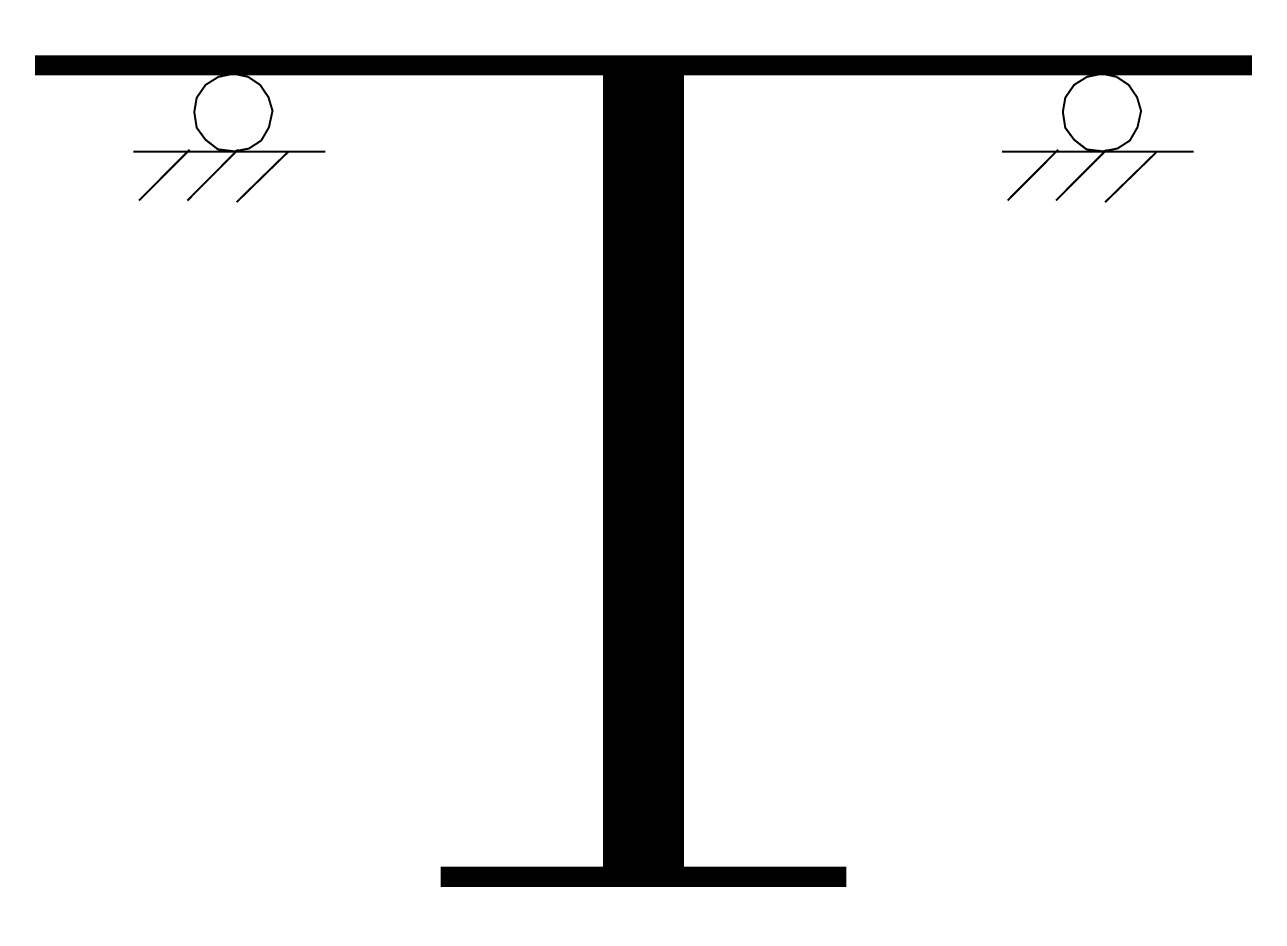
# Model space of a CAD drawing. Extents: x 5.07 to 11.17, y 1.78 to 6.2.
import ezdxf

# ---------------------------------------------------------------- set-up
doc = ezdxf.new("R2010")
doc.units = 0
doc.header["$MEASUREMENT"] = 0
doc.layers.get('0').update_dxf_attribs({"linetype": 'CONTINUOUS'})

msp = doc.modelspace()

# ---------------------------------------------------------------- linework, layer by layer
for points, const_width in [([(8.1203, 5.9969), (8.1203, 1.9777)], 0.4), ([(5.1203, 5.9969), (11.1203, 5.9969)], 0.1), ([(5.606, 5.5716), (6.5512, 5.5716)], 0.01), ([(5.8829, 5.5811), (5.6337, 5.3305)], 0.01), ([(6.1216, 5.5811), (5.8721, 5.3305)], 0.01), ([(6.3698, 5.5716), (6.1145, 5.3223)], 0.01), ([(9.8874, 5.5716), (10.8327, 5.5716)], 0.01), ([(10.1643, 5.5811), (9.9151, 5.3305)], 0.01), ([(10.403, 5.5811), (10.1535, 5.3305)], 0.01), ([(10.6513, 5.5716), (10.396, 5.3223)], 0.01), ([(7.1203, 1.9969), (9.1203, 1.9969)], 0.1)]:
    msp.add_lwpolyline(points, dxfattribs=dict(const_width=const_width))
at = {"const_width": 0.01}
for points in [[(5.9061, 5.7663), (5.918, 5.6893), (5.9615, 5.63), (6.0228, 5.5826), (6.1019, 5.5728), (6.175, 5.5866), (6.2363, 5.6261), (6.2739, 5.6912), (6.2917, 5.7722), (6.2719, 5.8393), (6.2304, 5.9005), (6.1711, 5.94), (6.0999, 5.9558), (6.0247, 5.94), (5.9615, 5.9005), (5.918, 5.8373)], [(10.1875, 5.7663), (10.1994, 5.6893), (10.2429, 5.63), (10.3042, 5.5826), (10.3833, 5.5728), (10.4564, 5.5866), (10.5177, 5.6261), (10.5553, 5.6912), (10.5731, 5.7722), (10.5533, 5.8393), (10.5118, 5.9005), (10.4525, 5.94), (10.3813, 5.9558), (10.3062, 5.94), (10.2429, 5.9005), (10.1994, 5.8373)]]:
    msp.add_lwpolyline(points, close=True, dxfattribs=at)

doc.saveas('drawing.dxf')
